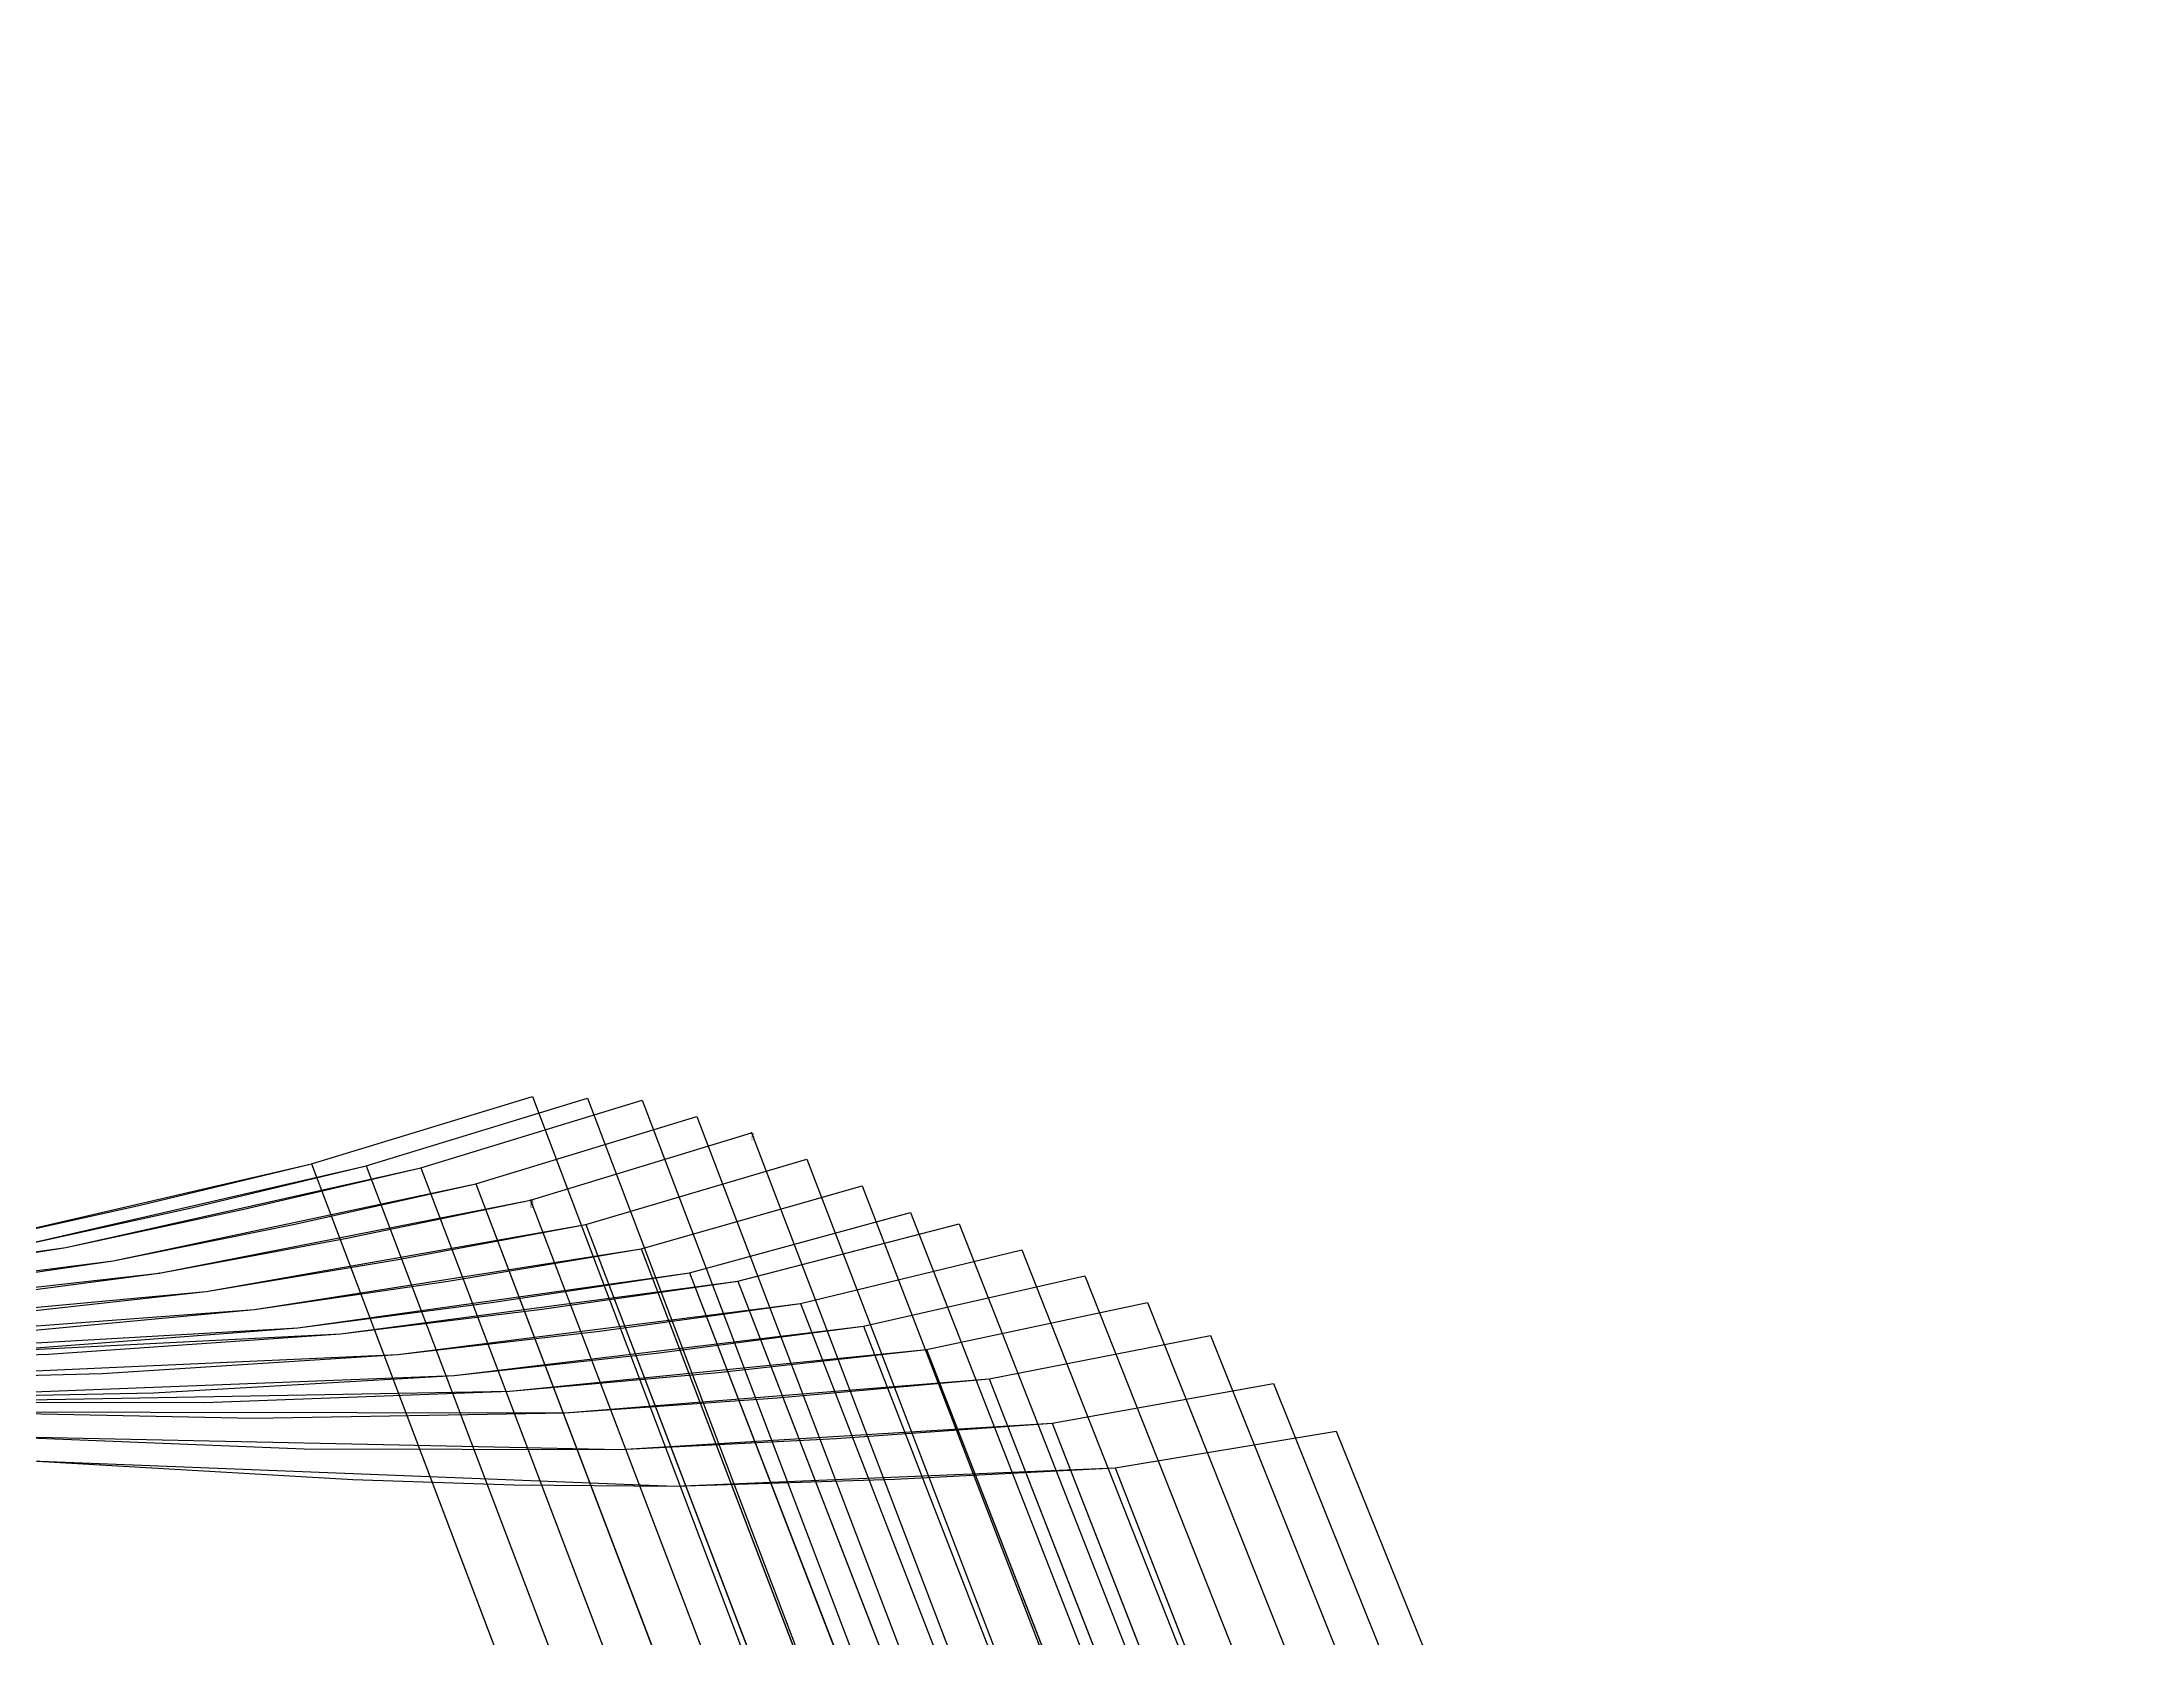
# Model space of a CAD drawing. Extents: x -839 to 1721, y -537 to 682.
# Drawn here: x 705.8 to 887.8, y 540.1 to 678.5 of the extents above; entities that cross this region are included whole.
import ezdxf
from ezdxf.enums import TextEntityAlignment as Align

# ---------------------------------------------------------------- set-up
doc = ezdxf.new("R2010")
doc.units = 0

# ---------------------------------------------------------------- blocks, each defined once
blk = doc.blocks.new('GMG1016S19-BK_42')
at = {"layer": '1'}
for points in [[(507.8985, 602.9376), (508.9348, 597.2252), (514.693, 586.3616), (531.241, 573.2501), (560.2732, 567.022), (615.3532, 564.8071), (654.6774, 567.7612), (699.135, 574.2915), (729.1096, 581.2257), (729.1096, 581.2257), (748.284, 587.0804)], [(748.284, 587.0804), (799.338, 452.3334)]]:
    blk.add_lwpolyline(points, dxfattribs=at)
at = {"layer": '8'}
blk.add_line((729.1096, 581.2257), (782.6096, 440.0601), dxfattribs=at)
at = {"layer": '84'}
for points in [[(507.8985, 602.9376), (508.9348, 597.2252), (511.3427, 591.528), (514.693, 586.3616), (518.2896, 582.4424), (522.2825, 578.9219), (526.5979, 575.8155), (531.241, 573.2501), (538.2184, 570.7762), (545.4397, 569.0413), (552.8234, 567.8399), (560.2732, 567.022), (573.9994, 565.7673), (587.7586, 564.9494), (601.5533, 564.6624), (615.3532, 564.8071), (635.0432, 565.8359), (654.6774, 567.7612), (676.9685, 570.611), (699.135, 574.2915), (714.1515, 577.6087), (729.1096, 581.2257), (729.1096, 581.2257), (748.284, 587.0804)], [(748.284, 587.0804), (799.338, 452.3334)]]:
    blk.add_lwpolyline(points, dxfattribs=at)
at = {"layer": '85'}
blk.add_lwpolyline([(729.1096, 581.2257), (782.6096, 440.0601)], dxfattribs=at)
at = {"layer": '1', "flags": 2}
blk.add_attdef('Dependency', text='', height=0.25, dxfattribs=at).set_placement((59.2176, 596.9305), (134.2187, 596.9331), align=Align.ALIGNED)
blk = doc.blocks.new('GMG1016S19-BK_44')
at = {"layer": '1'}
for points in [[(509.5469, 606.6892), (510.4334, 600.9768), (515.9248, 589.214), (532.6736, 574.5023), (562.8031, 566.7731), (618.6297, 564.4922), (658.4646, 567.464), (703.4937, 574.0553), (733.8543, 581.0631), (733.8543, 581.0631), (753.0288, 586.9179)], [(753.0288, 586.9179), (805.081, 449.834)]]:
    blk.add_lwpolyline(points, dxfattribs=at)
at = {"layer": '8'}
blk.add_line((733.8543, 581.0631), (788.3525, 437.5608), dxfattribs=at)
at = {"layer": '84'}
for points in [[(703.4937, 574.0553), (718.7057, 577.4055), (733.8543, 581.0631), (733.8543, 581.0631), (753.0288, 586.9179)], [(753.0288, 586.9179), (805.081, 449.834)]]:
    blk.add_lwpolyline(points, dxfattribs=at)
at = {"layer": '85'}
blk.add_lwpolyline([(733.8543, 581.0631), (788.3525, 437.5608)], dxfattribs=at)
at = {"layer": '1', "flags": 2}
blk.add_attdef('Dependency', text='', height=0.25, dxfattribs=at).set_placement((53.4747, 600.6821), (128.4758, 600.6821), align=Align.ALIGNED)
blk = doc.blocks.new('GMG1016S19-BK_46')
at = {"layer": '1'}
for points in [[(511.1928, 610.4383), (511.9726, 604.7258), (517.2253, 592.0563), (534.2256, 575.752), (565.2339, 567.5224), (621.8048, 564.8503), (662.1628, 567.6062), (707.8066, 573.9943), (738.599, 580.8981), (738.599, 580.8981), (757.7735, 586.7527)], [(757.7735, 586.7527), (810.8239, 447.3322)]]:
    blk.add_lwpolyline(points, dxfattribs=at)
at = {"layer": '8'}
blk.add_line((738.599, 580.8981), (794.0955, 435.0589), dxfattribs=at)
at = {"layer": '84'}
for points in [[(685.0457, 570.3748), (707.8066, 573.9943), (723.2346, 577.2912), (738.599, 580.8981), (738.599, 580.8981), (757.7735, 586.7527)], [(757.7735, 586.7527), (810.8239, 447.3322)]]:
    blk.add_lwpolyline(points, dxfattribs=at)
at = {"layer": '85'}
blk.add_lwpolyline([(738.599, 580.8981), (794.0955, 435.0589)], dxfattribs=at)
at = {"layer": '1', "flags": 2}
blk.add_attdef('Dependency', text='', height=0.25, dxfattribs=at).set_placement((47.7317, 604.4312), (122.7329, 604.4337), align=Align.ALIGNED)
blk = doc.blocks.new('GMG1016S19-BK_48')
at = {"layer": '1'}
for points in [[(512.8388, 615.4395), (513.3899, 609.727), (518.1042, 596.0339), (534.9723, 577.7535), (566.6639, 568.0228), (624.2635, 564.5963), (665.3785, 566.9026), (711.9189, 572.8386), (743.3463, 579.4858), (743.3463, 579.4858), (762.5208, 585.3405)], [(762.5208, 585.3405), (816.5694, 443.5831)]]:
    blk.add_lwpolyline(points, dxfattribs=at)
at = {"layer": '8'}
blk.add_line((743.3463, 579.4858), (799.841, 431.3098), dxfattribs=at)
at = {"layer": '84'}
for points in [[(688.7033, 569.435), (711.9189, 572.8386), (727.6618, 576.0035), (743.3463, 579.4858), (743.3463, 579.4858), (762.5208, 585.3405)], [(762.5208, 585.3405), (816.5694, 443.5831)]]:
    blk.add_lwpolyline(points, dxfattribs=at)
at = {"layer": '85'}
blk.add_lwpolyline([(743.3463, 579.4858), (799.841, 431.3098)], dxfattribs=at)
at = {"layer": '1', "flags": 2}
blk.add_attdef('Dependency', text='', height=0.25, dxfattribs=at).set_placement((41.9862, 609.4324), (116.9874, 609.4324), align=Align.ALIGNED)
blk = doc.blocks.new('GMG1016S19-BK_50')
at = {"layer": '1'}
for points in [[(514.4872, 620.4382), (514.7996, 614.7258), (519.0033, 600.3799), (535.5082, 580.7126), (567.5529, 569.021), (626.331, 564.6573), (668.3299, 566.3972), (715.9168, 571.7591), (748.091, 578.071), (748.091, 578.071), (767.2655, 583.9257)], [(767.2655, 583.9257), (822.3124, 439.8315)]]:
    blk.add_lwpolyline(points, dxfattribs=at)
at = {"layer": '2'}
for p in [(767.2655, 583.9257), (767.2655, 583.9257), (748.091, 578.071), (748.091, 578.071), (748.091, 578.071)]:
    blk.add_point(p, dxfattribs=at)
at = {"layer": '3'}
blk.add_point((715.9168, 571.7591), dxfattribs=at)
at = {"layer": '4'}
blk.add_point((748.091, 578.071, -3.998), dxfattribs=at)
at = {"layer": '8'}
blk.add_line((748.091, 578.071), (805.5839, 427.5582), dxfattribs=at)
at = {"layer": '84'}
for points in [[(692.1729, 568.6349), (715.9168, 571.7591), (732.0306, 574.7538), (748.091, 578.071), (748.091, 578.071), (767.2655, 583.9257)], [(767.2655, 583.9257), (822.3124, 439.8315)]]:
    blk.add_lwpolyline(points, dxfattribs=at)
at = {"layer": '85'}
blk.add_lwpolyline([(748.091, 578.071), (805.5839, 427.5582)], dxfattribs=at)
at = {"layer": '1'}
for s, p in [('# 11', (767.2655, 583.9257)), ('# 11', (767.2655, 583.9257)), ('# 10', (748.091, 578.071))]:
    blk.add_text(s, height=0.25, rotation=269.8881, dxfattribs=at).set_placement(p)
at = {"layer": '1', "flags": 2}
blk.add_attdef('Dependency', text='', height=0.25, dxfattribs=at).set_placement((36.2458, 614.4311), (111.2444, 614.4337), align=Align.ALIGNED)
at = {"layer": '8'}
for s in ['# 10', 'NM']:
    blk.add_text(s, height=0.25, rotation=269.8881, dxfattribs=at).set_placement((748.091, 578.071))
at = {"layer": '85'}
blk.add_text('NM', height=0.25, rotation=269.8881, dxfattribs=at).set_placement((748.091, 578.071))
blk = doc.blocks.new('GMG1016S19-BK_52')
at = {"layer": '1'}
for points in [[(516.0823, 625.4395), (516.2017, 619.727), (519.9965, 604.7766), (536.2804, 583.88), (568.7543, 570.0218), (628.5916, 564.7335), (671.4059, 565.6682), (719.9859, 570.1818), (752.8865, 575.973), (752.8865, 575.973), (772.061, 581.627)], [(772.061, 581.627), (828.1061, 435.5338)]]:
    blk.add_lwpolyline(points, dxfattribs=at)
at = {"layer": '8'}
blk.add_line((752.8865, 575.973), (811.2786, 423.2606), dxfattribs=at)
at = {"layer": '84'}
for points in [[(695.7391, 567.4716), (719.9859, 570.1818), (736.4603, 572.9123), (752.8865, 575.973), (752.8865, 575.973), (772.061, 581.627)], [(772.061, 581.627), (828.1061, 435.5338)]]:
    blk.add_lwpolyline(points, dxfattribs=at)
at = {"layer": '85'}
blk.add_lwpolyline([(752.8865, 575.973), (811.2786, 423.2606)], dxfattribs=at)
at = {"layer": '1', "flags": 2}
blk.add_attdef('Dependency', text='', height=0.25, dxfattribs=at).set_placement((30.447, 619.4324), (105.4482, 619.4324), align=Align.ALIGNED)
blk = doc.blocks.new('GMG1016S19-BK_54')
at = {"layer": '1'}
for points in [[(517.6775, 630.4382), (517.6343, 624.7257), (521.1217, 609.0793), (537.3929, 586.8772), (570.6136, 571.02), (631.3018, 564.7335), (674.779, 564.9011), (724.1794, 568.5968), (757.6821, 573.8724), (757.6821, 573.8724), (776.8565, 579.3258)], [(776.8565, 579.3258), (833.9049, 431.2336)]]:
    blk.add_lwpolyline(points, dxfattribs=at)
at = {"layer": '8'}
blk.add_line((757.6821, 573.8724), (816.9733, 418.9603), dxfattribs=at)
at = {"layer": '84'}
for points in [[(699.516, 566.288), (724.1794, 568.5968), (740.9536, 571.0657), (757.6821, 573.8724), (757.6821, 573.8724), (776.8565, 579.3258)], [(776.8565, 579.3258), (833.9049, 431.2336)]]:
    blk.add_lwpolyline(points, dxfattribs=at)
at = {"layer": '85'}
blk.add_lwpolyline([(757.6821, 573.8724), (816.9733, 418.9603)], dxfattribs=at)
at = {"layer": '1', "flags": 2}
blk.add_attdef('Dependency', text='', height=0.25, dxfattribs=at).set_placement((24.6507, 624.4311), (99.6519, 624.4336), align=Align.ALIGNED)
blk = doc.blocks.new('GMG1016S19-BK_56')
at = {"layer": '1'}
for points in [[(519.27, 635.4395), (518.9475, 629.727), (522.219, 613.3669), (538.6477, 589.8896), (572.704, 571.5204), (634.0145, 564.736), (677.9515, 564.1493), (727.9285, 567.0246), (761.8756, 571.7744), (761.8756, 571.7744), (781.0501, 577.0271)], [(781.0501, 577.0271), (839.6987, 426.9359)]]:
    blk.add_lwpolyline(points, dxfattribs=at)
at = {"layer": '8'}
blk.add_line((761.8756, 571.7744), (822.6654, 414.6627), dxfattribs=at)
at = {"layer": '84'}
for points in [[(702.9679, 565.1196), (727.9285, 567.0246), (744.9211, 569.2293), (761.8756, 571.7744), (761.8756, 571.7744), (781.0501, 577.0271)], [(781.0501, 577.0271), (839.6987, 426.9359)]]:
    blk.add_lwpolyline(points, dxfattribs=at)
at = {"layer": '85'}
blk.add_lwpolyline([(761.8756, 571.7744), (822.6654, 414.6627)], dxfattribs=at)
at = {"layer": '1', "flags": 2}
blk.add_attdef('Dependency', text='', height=0.25, dxfattribs=at).set_placement((18.857, 630.6821), (93.8581, 630.6821), align=Align.ALIGNED)
blk = doc.blocks.new('GMG1016S19-BK_58')
at = {"layer": '1'}
for points in [[(520.8651, 640.4382), (520.2657, 634.7257), (523.2985, 617.7916), (539.7526, 593.2475), (574.3575, 572.0182), (636.4377, 564.8402), (680.9639, 563.9359), (731.6344, 566.4988), (766.0717, 571.0733), (766.0717, 571.0733), (785.2461, 576.0263)], [(785.2461, 576.0263), (845.4949, 422.6357)]]:
    blk.add_lwpolyline(points, dxfattribs=at)
at = {"layer": '8'}
blk.add_line((766.0717, 571.0733), (828.3601, 410.3625), dxfattribs=at)
at = {"layer": '84'}
for points in [[(680.9639, 563.9359), (706.3233, 564.7437), (731.6344, 566.4988), (748.8733, 568.6146), (766.0717, 571.0733), (766.0717, 571.0733), (785.2461, 576.0263)], [(785.2461, 576.0263), (845.4949, 422.6357)]]:
    blk.add_lwpolyline(points, dxfattribs=at)
at = {"layer": '85'}
blk.add_lwpolyline([(766.0717, 571.0733), (828.3601, 410.3625)], dxfattribs=at)
at = {"layer": '1', "flags": 2}
blk.add_attdef('Dependency', text='', height=0.25, dxfattribs=at).set_placement((13.0607, 636.9813), (88.0619, 636.9838), align=Align.ALIGNED)
blk = doc.blocks.new('GMG1016S19-BK_60')
at = {"layer": '1'}
for points in [[(523.71, 646.6891), (522.953, 640.9767), (525.6861, 623.3669), (542.1275, 597.5528), (577.4614, 573.2704), (640.1613, 563.593), (685.259, 562.4094), (736.6051, 564.6979), (771.5174, 569.1251), (771.5174, 569.1251), (790.6919, 573.7784)], [(790.6919, 573.7784), (852.5409, 417.0884)]]:
    blk.add_lwpolyline(points, dxfattribs=at)
at = {"layer": '8'}
blk.add_line((771.5174, 569.1251), (835.3044, 404.8151), dxfattribs=at)
at = {"layer": '84'}
for points in [[(685.259, 562.4094), (710.9537, 563.0723), (736.6051, 564.6979), (754.0778, 566.735), (771.5174, 569.1251), (771.5174, 569.1251), (790.6919, 573.7784)], [(790.6919, 573.7784), (852.5409, 417.0884)]]:
    blk.add_lwpolyline(points, dxfattribs=at)
at = {"layer": '85'}
blk.add_lwpolyline([(771.5174, 569.1251), (835.3044, 404.8151)], dxfattribs=at)
at = {"layer": '1', "flags": 2}
blk.add_attdef('Dependency', text='', height=0.25, dxfattribs=at).set_placement((6.0148, 644.4336), (81.0159, 644.4336), align=Align.ALIGNED)
blk = doc.blocks.new('GMG1016S19-BK_62')
at = {"layer": '1'}
for points in [[(526.5522, 652.9375), (525.6124, 647.2251), (527.9619, 628.9955), (544.2306, 601.942), (580.0573, 574.5201), (643.5395, 562.3433), (689.3281, 560.8701), (741.4845, 562.8895), (776.9632, 567.1744), (776.9632, 567.1744), (796.1377, 571.528)], [(796.1377, 571.528), (859.5869, 411.5385)]]:
    blk.add_lwpolyline(points, dxfattribs=at)
at = {"layer": '8'}
blk.add_line((776.9632, 567.1744), (842.2488, 399.2652), dxfattribs=at)
at = {"layer": '84'}
for points in [[(689.3281, 560.8701), (715.4241, 561.3934), (741.4845, 562.8895), (759.2391, 564.8554), (776.9632, 567.1744), (776.9632, 567.1744), (796.1377, 571.528)], [(796.1377, 571.528), (859.5869, 411.5385)]]:
    blk.add_lwpolyline(points, dxfattribs=at)
at = {"layer": '85'}
blk.add_lwpolyline([(776.9632, 567.1744), (842.2488, 399.2652)], dxfattribs=at)
at = {"layer": '1', "flags": 2}
blk.add_attdef('Dependency', text='', height=0.25, dxfattribs=at).set_placement((-1.0313, 651.8834), (73.9699, 651.886), align=Align.ALIGNED)
blk = doc.blocks.new('GMG1016S19-BK_64')
at = {"layer": '1'}
for points in [[(529.4046, 659.1097), (528.2769, 653.3973), (530.2454, 634.5454), (546.3464, 606.2549), (582.6786, 577.1922), (646.8796, 563.0164), (693.3286, 560.5704), (746.3105, 561.5331), (782.414, 565.1475), (782.414, 565.1475), (801.5885, 569.2014)], [(801.5885, 569.2014), (866.6379, 405.9124)]]:
    blk.add_lwpolyline(points, dxfattribs=at)
at = {"layer": '8'}
blk.add_line((782.414, 565.1475), (849.1983, 393.6391), dxfattribs=at)
at = {"layer": '84'}
for points in [[(693.3286, 560.5704), (719.831, 560.5577), (746.3105, 561.5331), (764.3775, 563.1587), (782.414, 565.1475), (782.414, 565.1475), (801.5885, 569.2014)], [(801.5885, 569.2014), (866.6379, 405.9124)]]:
    blk.add_lwpolyline(points, dxfattribs=at)
at = {"layer": '85'}
blk.add_lwpolyline([(782.414, 565.1475), (849.1983, 393.6391)], dxfattribs=at)
at = {"layer": '1', "flags": 2}
blk.add_attdef('Dependency', text='', height=0.25, dxfattribs=at).set_placement((-8.0823, 659.2571), (66.9189, 659.2596), align=Align.ALIGNED)
blk = doc.blocks.new('GMG1016S19-BK_66')
at = {"layer": '1'}
for points in [[(532.2545, 664.7587), (530.9845, 659.0462), (532.5542, 640.2604), (547.9822, 611.7997), (584.8935, 579.341), (649.9403, 563.1663), (697.1462, 559.7399), (751.0653, 559.6509), (787.8674, 562.5974), (787.8674, 562.5974), (807.0419, 566.3515)], [(807.0419, 566.3515), (873.6915, 399.763)]]:
    blk.add_lwpolyline(points, dxfattribs=at)
at = {"layer": '8'}
blk.add_line((787.8674, 562.5974), (856.1502, 387.4898), dxfattribs=at)
at = {"layer": '84'}
for points in [[(697.1462, 559.7399), (724.1058, 559.1912), (751.0653, 559.6509), (769.4753, 560.9413), (787.8674, 562.5974), (787.8674, 562.5974), (807.0419, 566.3515)], [(807.0419, 566.3515), (873.6915, 399.763)]]:
    blk.add_lwpolyline(points, dxfattribs=at)
at = {"layer": '85'}
blk.add_lwpolyline([(787.8674, 562.5974), (856.1502, 387.4898)], dxfattribs=at)
at = {"layer": '1', "flags": 2}
blk.add_attdef('Dependency', text='', height=0.25, dxfattribs=at).set_placement((-15.1359, 666.1074), (59.8653, 666.11), align=Align.ALIGNED)
blk = doc.blocks.new('GMG1016S19-BK_68')
at = {"layer": '1'}
for points in [[(535.1069, 671.6116), (533.7048, 663.3972), (534.9266, 644.6444), (549.7805, 615.9932), (587.4081, 580.1919), (653.2068, 562.0182), (701.0959, 557.6164), (755.8736, 556.4734), (793.3183, 558.7492), (793.3183, 558.7492), (812.4927, 562.2037)], [(812.4927, 562.2037), (880.7425, 392.3157)]]:
    blk.add_lwpolyline(points, dxfattribs=at)
at = {"layer": '8'}
blk.add_line((793.3183, 558.7492), (863.0997, 380.0425), dxfattribs=at)
at = {"layer": '84'}
for points in [[(701.0959, 557.6164), (728.4746, 556.5318), (755.8736, 556.4734), (774.6035, 557.4234), (793.3183, 558.7492), (793.3183, 558.7492), (812.4927, 562.2037)], [(812.4927, 562.2037), (880.7425, 392.3157)]]:
    blk.add_lwpolyline(points, dxfattribs=at)
at = {"layer": '85'}
blk.add_lwpolyline([(793.3183, 558.7492), (863.0997, 380.0425)], dxfattribs=at)
at = {"layer": '1', "flags": 2}
blk.add_attdef('Dependency', text='', height=0.25, dxfattribs=at).set_placement((-22.187, 674.21), (52.8143, 674.2202), align=Align.ALIGNED)
blk = doc.blocks.new('GMG1016S19-BK_70')
at = {"layer": '1'}
for points in [[(537.9593, 678.462), (536.4099, 667.7457), (537.2278, 649.0615), (551.401, 620.2401), (589.6026, 583.0418), (656.1735, 560.8676), (704.8501, 555.4828), (760.6031, 553.2882), (798.7716, 554.8986), (798.7716, 554.8986), (817.9461, 558.0533)], [(817.9461, 558.0533), (887.7961, 384.8659)]]:
    blk.add_lwpolyline(points, dxfattribs=at)
at = {"layer": '8'}
blk.add_line((798.7716, 554.8986), (870.0517, 372.5926), dxfattribs=at)
at = {"layer": '84'}
for points in [[(704.8501, 555.4828), (732.7062, 553.8648), (746.6508, 553.4229), (760.6031, 553.2882), (779.6911, 553.9029), (798.7716, 554.8986), (798.7716, 554.8986), (817.9461, 558.0533)], [(817.9461, 558.0533), (887.7961, 384.8659)]]:
    blk.add_lwpolyline(points, dxfattribs=at)
at = {"layer": '85'}
blk.add_lwpolyline([(798.7716, 554.8986), (870.0517, 372.5926)], dxfattribs=at)
at = {"layer": '1', "flags": 2}
blk.add_attdef('Dependency', text='', height=0.25, dxfattribs=at).set_placement((-29.2405, 682.3583), (45.7607, 682.371), align=Align.ALIGNED)

msp = doc.modelspace()

# ---------------------------------------------------------------- block references
at = {"layer": '1'}
for name in ['GMG1016S19-BK_70', 'GMG1016S19-BK_68', 'GMG1016S19-BK_66', 'GMG1016S19-BK_64', 'GMG1016S19-BK_62', 'GMG1016S19-BK_60', 'GMG1016S19-BK_58', 'GMG1016S19-BK_56', 'GMG1016S19-BK_54', 'GMG1016S19-BK_52', 'GMG1016S19-BK_50', 'GMG1016S19-BK_48', 'GMG1016S19-BK_46', 'GMG1016S19-BK_44', 'GMG1016S19-BK_42']:
    msp.add_blockref(name, (0, 0), dxfattribs=at)

doc.saveas('drawing.dxf')
